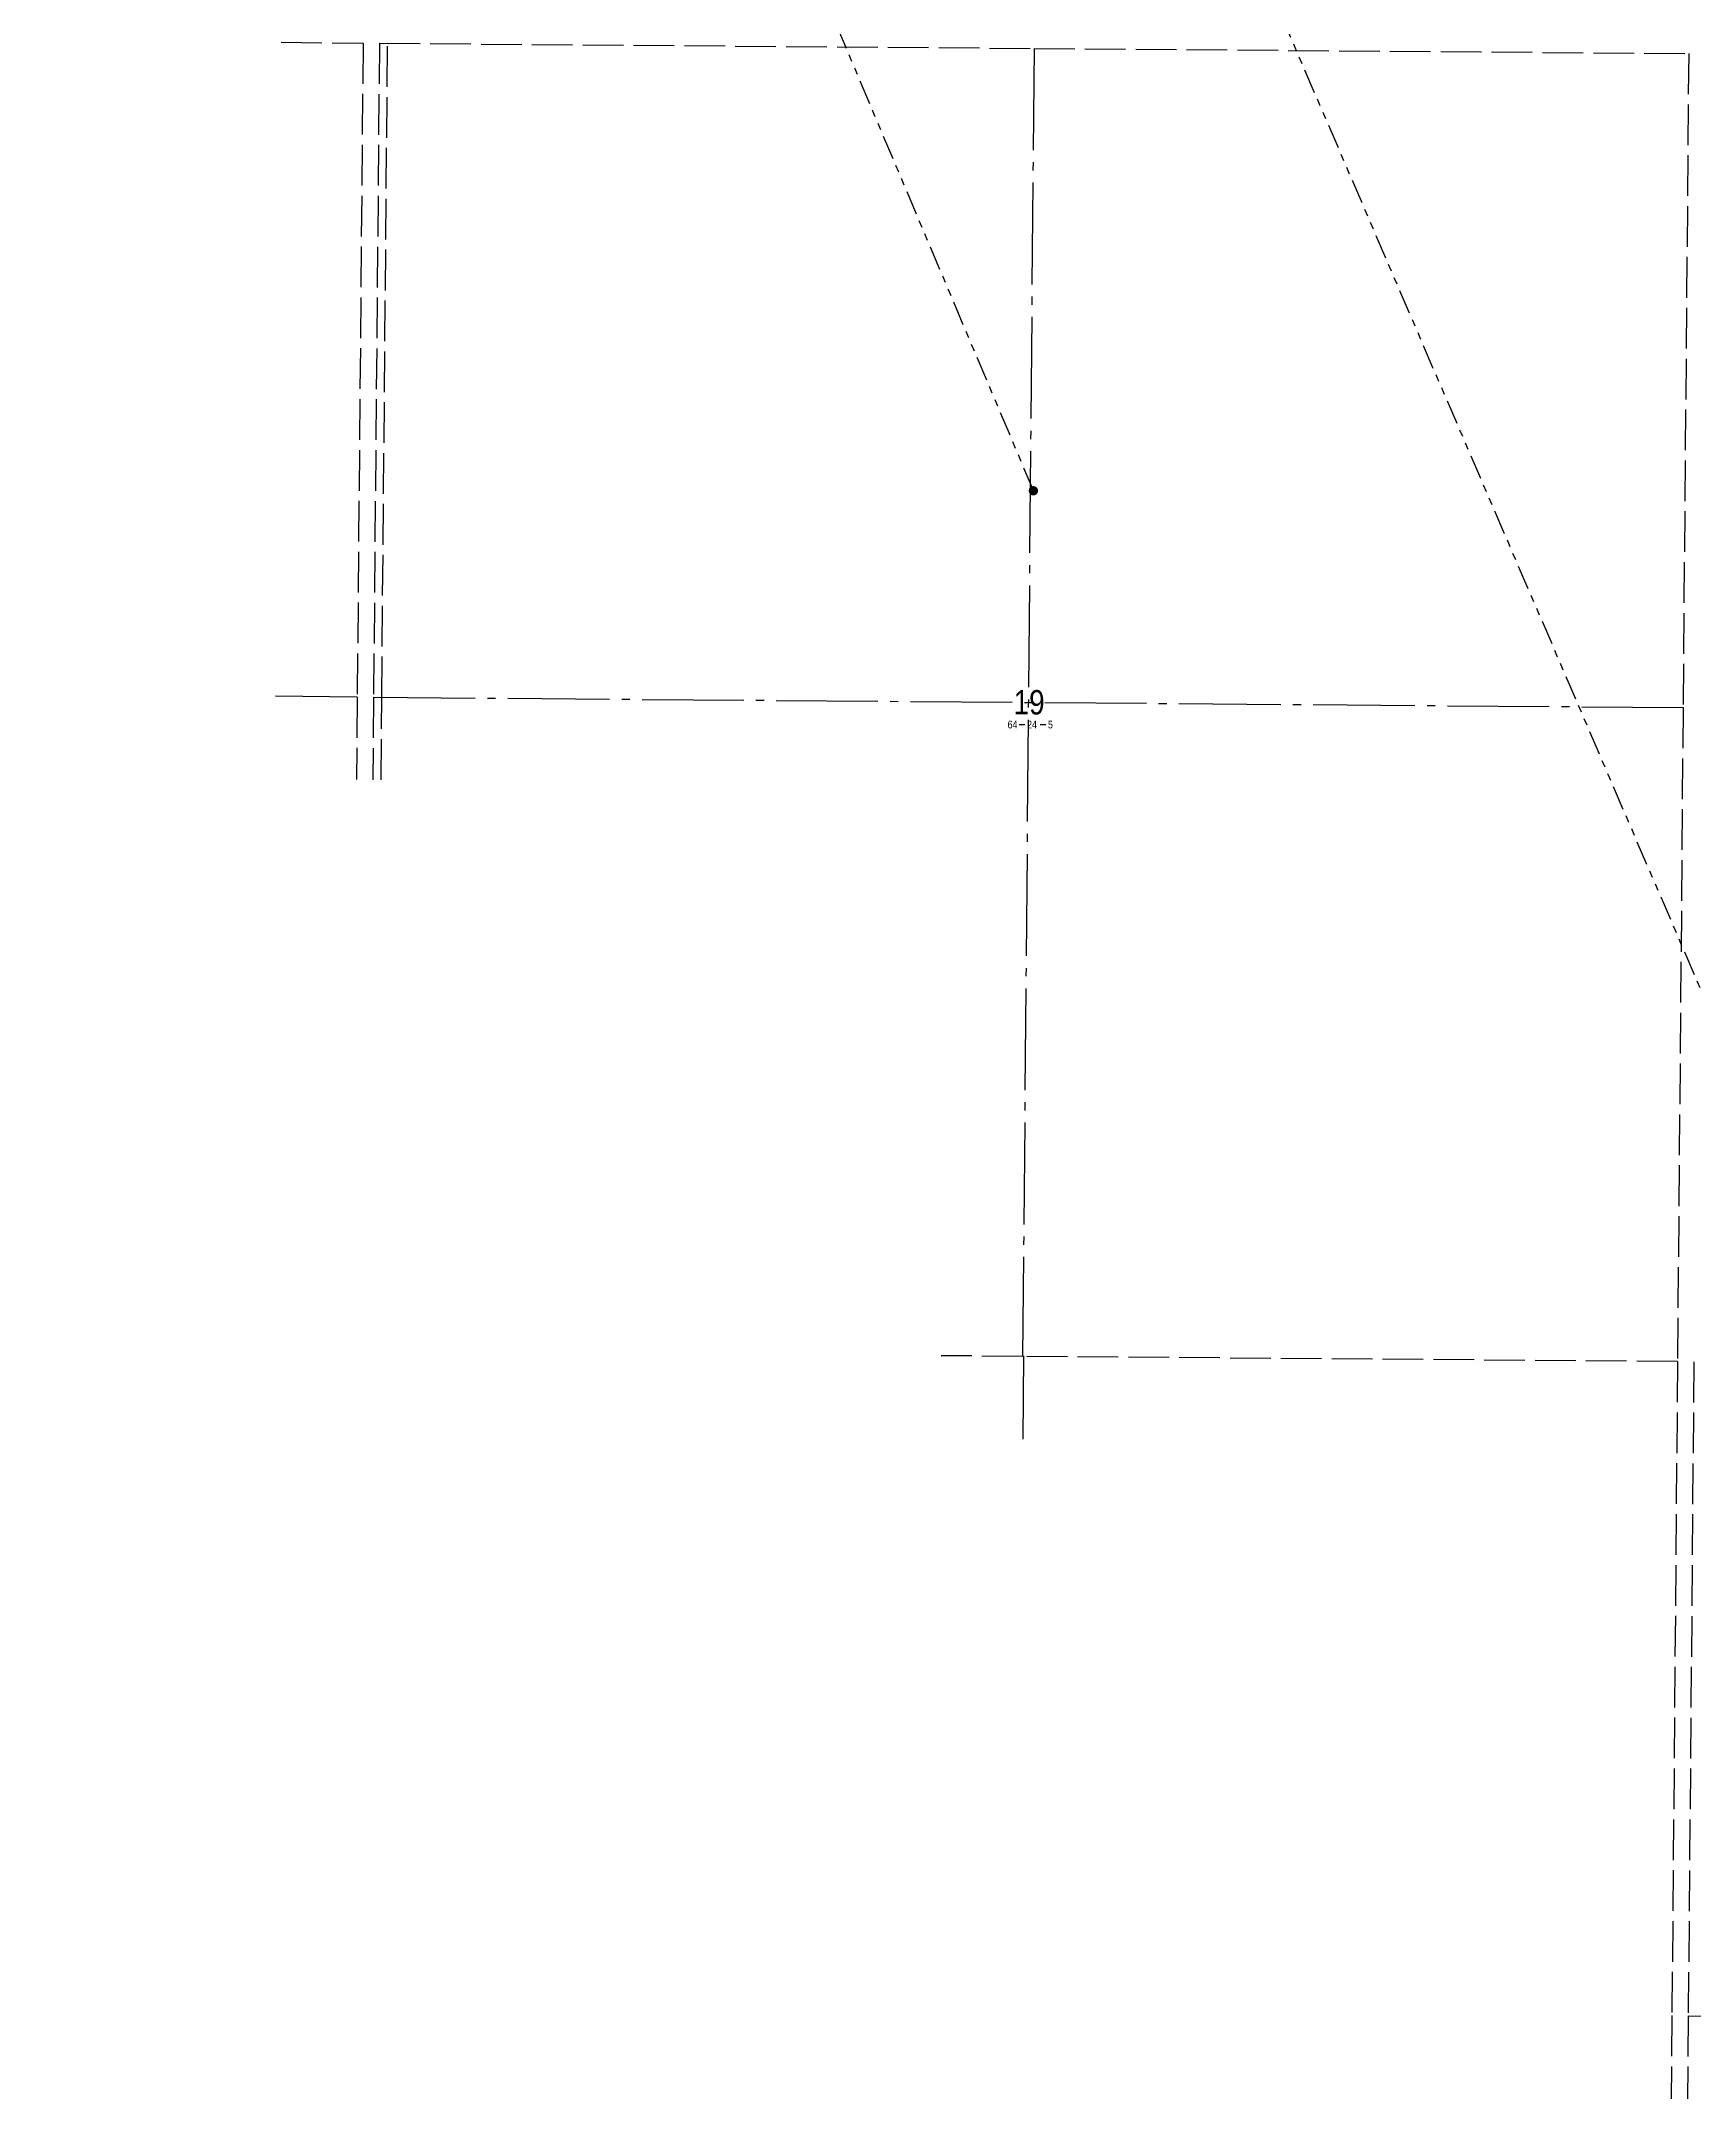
# Model space of a CAD drawing. Extents: x 451222 to 473419, y 6037124 to 6050105.
# Drawn here: x 458770 to 460802, y 6043442 to 6045971 of the extents above; entities that cross this region are included whole.
import ezdxf
from ezdxf.enums import TextEntityAlignment as Align

# ---------------------------------------------------------------- set-up
doc = ezdxf.new("R2010")
doc.units = 0
doc.header["$LTSCALE"] = 5
for name, pattern in [('foc-DRILLPATH', [14.75, 6, -1.75, 1.75, -1.75, 1.75, -1.75]), ('foc-QUARTERLINE', [33, 25, -3, 2, -3]), ('foc-UNSURVEYED', [12.5, 10, -2.5])]:
    doc.linetypes.add(name, pattern=pattern)
for name, color, linetype in [('10', 1, 'Continuous'), ('9', 3, 'Continuous'), ('L-MON', 1, 'Continuous'), ('L-QSEC', 8, 'foc-QUARTERLINE'), ('L-SECLBL', 7, 'Continuous'), ('L-USEC', 7, 'foc-UNSURVEYED'), ('P-PDRILLPATH', 12, 'foc-DRILLPATH')]:
    doc.layers.add(name, color=color, linetype=linetype)
doc.styles.add('80L', font='ARIALN.TTF', dxfattribs={"height": 10})
doc.styles.add('SIMPLEX', font='ARIALN.TTF')

# ---------------------------------------------------------------- blocks, each defined once
blk = doc.blocks.new('plbh')
at = {"layer": 'L-MON'}
h = blk.add_hatch(color=255, dxfattribs=at)
h.dxf.hatch_style = 1
edge = h.paths.add_edge_path()
edge.add_arc((0, 0), 1.16, 0, 360)
h = blk.add_hatch(color=256, dxfattribs=at)
h.dxf.hatch_style = 1
h.paths.add_polyline_path([(-0.96, 0, 1), (0.96, 0, 1)])
h.paths.add_polyline_path([(0.91, 0, -1), (-0.91, 0, -1)], flags=16)
h.paths.add_polyline_path([(0.45, 0, -1), (-0.45, 0, -1)], flags=0)
h = blk.add_hatch(color=256, dxfattribs=at)
h.dxf.hatch_style = 1
h.paths.add_polyline_path([(-0.45, 0, 1), (0.45, 0, 1)])
h.paths.add_polyline_path([(0.4, 0, -1), (-0.4, 0, -1)], flags=16)
at = {"layer": 'L-MON', "color": 240}
for radius in [0.96, 0.91, 0.45, 0.4]:
    blk.add_circle((0, 0), radius, dxfattribs=at)
blk = doc.blocks.new('L-SECLBL')
at = {"layer": '9', "color": 7}
for p, q in [((-5.1, -27.8), (-12.3, -27.8)), ((20.7, -27.8), (13.5, -27.8))]:
    blk.add_line(p, q, dxfattribs=at)
at = {"layer": '10', "color": 2, "style": 'SIMPLEX'}
blk.add_attdef('SEC', text='', height=30, dxfattribs=at).set_placement((0, 0), align=Align.MIDDLE)
at = {"layer": '10', "color": 5, "style": '80L'}
blk.add_attdef('TWP', text='', height=9.5, dxfattribs=at).set_placement((-14.4, -27.4), align=Align.MIDDLE_RIGHT)
blk.add_attdef('RGE', text='', height=9.5, dxfattribs=at).set_placement((3.6, -27.4), align=Align.MIDDLE_CENTER)
blk.add_attdef('MER', text='', height=9.5, dxfattribs=at).set_placement((23.2, -27.4), align=Align.MIDDLE_LEFT)

msp = doc.modelspace()

# ---------------------------------------------------------------- linework, layer by layer
at = {"layer": 'L-QSEC'}
for p, q in [((459990.662, 6045961.69), (459976.668, 6044354.546)), ((459158.776, 6045164.614), (459058.236, 6045165.613)), ((459178.871, 6045164.435), (460788.457, 6045151.78)), ((459977.625, 6044355.101), (459976.734, 6044252.8)), ((460794.842, 6043544.445), (462404.966, 6043531.821))]:
    msp.add_line(p, q, dxfattribs=at)
at = {"layer": 'L-USEC'}
for p, q in [((459065.373, 6045969.109), (459165.913, 6045968.178)), ((459165.913, 6045968.178), (459158.776, 6045164.614)), ((459186.009, 6045968.021), (459178.871, 6045164.436)), ((459186.009, 6045968.021), (459990.662, 6045961.69)), ((459188.918, 6045164.376), (459196.056, 6045967.942)), ((459990.662, 6045961.69), (460795.314, 6045955.36)), ((460795.314, 6045955.36), (460788.457, 6045151.78)), ((459158.776, 6045164.614), (459157.875, 6045063.293)), ((459178.871, 6045164.435), (459177.971, 6045063.134)), ((459188.018, 6045063.055), (459188.918, 6045164.376)), ((460788.457, 6045151.78), (460781.603, 6044348.198)), ((459976.668, 6044354.546), (459876.554, 6044355.335)), ((460781.603, 6044348.198), (459976.668, 6044354.546)), ((460781.603, 6044348.198), (460774.747, 6043544.617)), ((460801.699, 6044348.027), (460794.842, 6043544.445)), ((460774.747, 6043544.617), (460773.875, 6043442.463)), ((460794.842, 6043544.446), (460793.97, 6043442.291))]:
    msp.add_line(p, q, dxfattribs=at)
at = {"layer": 'P-PDRILLPATH'}
for p, q in [((459301.973, 6048305.749), (460821.505, 6044778.598)), ((458770.24, 6048298.739), (459989.869, 6045418.088))]:
    msp.add_line(p, q, dxfattribs=at)

# ---------------------------------------------------------------- block references
at = {"layer": 'L-MON', "color": 6, "xscale": 5, "yscale": 5, "zscale": 5}
msp.add_blockref('plbh', (459989.869, 6045418.088), dxfattribs=at)
at = {"layer": 'L-SECLBL', "color": 6, "linetype": 'Continuous', "xscale": 0.9989643083032793, "yscale": 0.9989643083032793, "zscale": 0.9989643083032793}
msp.add_blockref('L-SECLBL', (459984.618, 6045158.257), dxfattribs=at).add_auto_attribs({'SEC': '19', 'TWP': '64', 'RGE': '24', 'MER': '5'})

doc.saveas('drawing.dxf')
